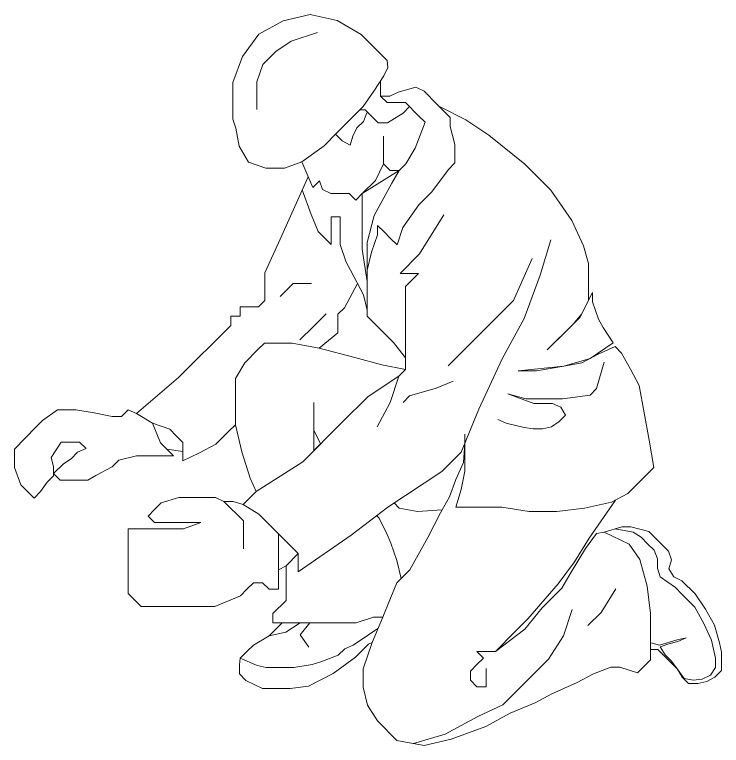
# Model space of a CAD drawing. Header units: millimetres. Extents: x -4334 to 3170, y -6252 to 3630.
# Drawn here: x -2111 to -1110, y -3828 to -2794 of the extents above; entities that cross this region are included whole.
import ezdxf

# ---------------------------------------------------------------- set-up
doc = ezdxf.new("R2010")
doc.units = ezdxf.units.MM
doc.linetypes.add('K5LT_THIN', pattern=[0])
doc.layers.get('0').update_dxf_attribs({"color": 250})

# ---------------------------------------------------------------- blocks, each defined once
blk = doc.blocks.new('U12')
at = {"color": 7, "linetype": 'K5LT_THIN', "lineweight": 18}
for p, q in [((5543.4, 1604.5), (5509.1, 1585.6)), ((5581.7, 1613.2), (5543.4, 1604.5)), ((5620, 1604.8), (5581.7, 1613.2)), ((5653.9, 1585.1), (5620, 1604.8)), ((5509.1, 1585.6), (5486, 1553.9)), ((5592.1, 1587.6), (5554.7, 1575.8)), ((5690.8, 1548.1), (5653.9, 1585.1)), ((5554.7, 1575.8), (5533.1, 1561.1)), ((5486, 1553.9), (5472.1, 1517.3)), ((5533.1, 1561.1), (5514.6, 1542.6)), ((5514.6, 1542.6), (5506.1, 1517.9)), ((5691.7, 1538.2), (5690.8, 1548.1)), ((5686.2, 1526.4), (5691.7, 1538.2)), ((5671.7, 1504.7), (5686.2, 1526.4)), ((5472.1, 1517.3), (5472.1, 1491.1)), ((5506.1, 1517.9), (5506.1, 1504.8)), ((5681.4, 1497.8), (5681.4, 1519.3)), ((5706.3, 1503.5), (5731.4, 1510.6)), ((5731.4, 1510.6), (5743, 1504.6)), ((5506.1, 1504.8), (5506.1, 1478.7)), ((5656.9, 1483.1), (5671.7, 1504.7)), ((5694.5, 1497.8), (5706.3, 1503.5)), ((5743, 1504.6), (5761.5, 1486.1)), ((5472.1, 1491.1), (5472.1, 1465)), ((5690.7, 1488.6), (5681.4, 1497.8)), ((5681.4, 1497.8), (5694.5, 1497.8)), ((5620, 1446.1), (5656.9, 1483.1)), ((5703.7, 1488.6), (5690.7, 1488.6)), ((5716.8, 1488.6), (5703.7, 1488.6)), ((5722.5, 1482.9), (5713.3, 1473.6)), ((5735.3, 1470.1), (5716.8, 1488.6)), ((5761.5, 1486.1), (5780, 1467.7)), ((5801.9, 1464.1), (5764.8, 1482.9)), ((5659.5, 1478.3), (5652.2, 1478.3)), ((5657.1, 1462.1), (5662.1, 1474.2)), ((5668.8, 1469.1), (5659.5, 1478.3)), ((5678, 1459.8), (5668.8, 1469.1)), ((5713.3, 1473.6), (5691.1, 1459.8)), ((5744.5, 1460.9), (5735.3, 1470.1)), ((5472.1, 1465), (5476.3, 1452.6)), ((5647.9, 1452.8), (5657.1, 1462.1)), ((5691.1, 1459.8), (5678, 1459.8)), ((5735, 1436.5), (5744.5, 1460.9)), ((5780, 1467.7), (5780, 1454.6)), ((5834.6, 1442.5), (5801.9, 1464.1)), ((5476.3, 1452.6), (5481.1, 1426.9)), ((5642.2, 1441), (5647.9, 1452.8)), ((5780, 1454.6), (5786.6, 1429.3)), ((5601.5, 1427.6), (5620, 1446.1)), ((5617.7, 1443.8), (5626.9, 1434.6)), ((5638.5, 1428.5), (5642.2, 1441)), ((5685.5, 1427.9), (5685.5, 1441)), ((5685.5, 1441), (5685.5, 1401.8)), ((5885.6, 1401.6), (5834.6, 1442.5)), ((5569.8, 1404.6), (5601.5, 1427.6)), ((5626.9, 1434.6), (5638.5, 1428.5)), ((5685.5, 1401.8), (5685.5, 1427.9)), ((5730.4, 1424.3), (5735, 1436.5)), ((5786.6, 1429.3), (5786.6, 1403.2)), ((5481.1, 1426.9), (5494.5, 1404.5)), ((5717.1, 1401.8), (5730.4, 1424.3)), ((5494.5, 1404.5), (5519.1, 1395.7)), ((5545.2, 1395.7), (5569.8, 1404.6)), ((5569.8, 1404.6), (5585.4, 1368.7)), ((5674, 1378.3), (5685.5, 1401.8)), ((5685.5, 1401.8), (5694.8, 1392.6)), ((5707.8, 1392.6), (5717.1, 1401.8)), ((5786.6, 1403.2), (5777.4, 1393.9)), ((5922.5, 1364.7), (5885.6, 1401.6)), ((5519.1, 1395.7), (5545.2, 1395.7)), ((5707.8, 1392.6), (5655.5, 1359.9)), ((5694.8, 1392.6), (5707.8, 1392.6)), ((5697.1, 1374.8), (5707.8, 1392.6)), ((5777.4, 1393.9), (5754, 1362.5)), ((5578.9, 1383.7), (5539.4, 1295.5)), ((5585.4, 1368.7), (5594.7, 1377.9)), ((5594.7, 1377.9), (5599.2, 1365.6)), ((5655.5, 1359.9), (5674, 1378.3)), ((5599.2, 1365.6), (5610.9, 1359.9)), ((5672.2, 1328.8), (5697.1, 1374.8)), ((5570.5, 1365), (5583.1, 1330.4)), ((5610.9, 1359.9), (5624, 1359.9)), ((5624, 1359.9), (5637.1, 1359.9)), ((5637.1, 1359.9), (5646.3, 1350.6)), ((5646.3, 1350.6), (5655.5, 1359.9)), ((5655.5, 1359.9), (5655.5, 1333.7)), ((5754, 1362.5), (5735.5, 1344)), ((5952.2, 1321.7), (5922.5, 1364.7)), ((5735.5, 1344), (5713, 1311.9)), ((5583.1, 1330.4), (5592.8, 1306.1)), ((5611.2, 1313.8), (5611.2, 1326.8)), ((5611.2, 1326.8), (5624.3, 1326.8)), ((5624.3, 1326.8), (5624.3, 1313.8)), ((5655.5, 1333.7), (5655.5, 1307.6)), ((5662.5, 1290.8), (5672.2, 1328.8)), ((5771.1, 1330), (5736.7, 1274.5)), ((5611.2, 1287.6), (5611.2, 1313.8)), ((5624.3, 1313.8), (5624.3, 1287.6)), ((5686.4, 1305.6), (5677.2, 1314.8)), ((5677.2, 1314.8), (5677.2, 1301.7)), ((5968.8, 1286.1), (5952.2, 1321.7)), ((5592.8, 1306.1), (5611.2, 1287.6)), ((5655.5, 1307.6), (5655.5, 1281.4)), ((5695.6, 1296.3), (5686.4, 1305.6)), ((5713, 1311.9), (5704.9, 1287.1)), ((5539.4, 1295.5), (5517.7, 1247.9)), ((5677.2, 1301.7), (5668.6, 1277)), ((5704.9, 1287.1), (5695.6, 1296.3)), ((5907.4, 1244.4), (5922.5, 1294.4)), ((5624.3, 1287.6), (5632.6, 1262.9)), ((5662.5, 1251.6), (5662.5, 1290.8)), ((5975.9, 1261), (5968.8, 1286.1)), ((5655.5, 1281.4), (5662.5, 1235.6)), ((5668.6, 1277), (5662.5, 1251.6)), ((5736.7, 1274.5), (5709, 1246.8)), ((5632.6, 1262.9), (5639, 1251.4)), ((5896.1, 1268), (5869.4, 1208.4)), ((5639, 1251.4), (5657.2, 1216.7)), ((5662.5, 1251.6), (5662.5, 1186.3)), ((5662.5, 1186.3), (5662.5, 1251.6)), ((5975.9, 1234.8), (5975.9, 1261)), ((5517.7, 1247.9), (5517.7, 1234.8)), ((5709, 1246.8), (5735.1, 1246.8)), ((5735.1, 1246.8), (5716.6, 1228.3)), ((5884.7, 1183.1), (5907.4, 1244.4)), ((5517.7, 1234.8), (5517.7, 1208.7)), ((5539, 1214.4), (5557.5, 1232.8)), ((5557.5, 1232.8), (5583.7, 1232.8)), ((5648.7, 1232.8), (5630.2, 1198.3)), ((5975.9, 1208.7), (5975.9, 1234.8)), ((5716.6, 1228.3), (5716.6, 1202.2)), ((5657.2, 1216.7), (5662.5, 1194.9)), ((5981.5, 1219.7), (5963.7, 1184.7)), ((5981.5, 1206.6), (5981.5, 1219.7)), ((5517.7, 1208.7), (5508.5, 1199.5)), ((5716.6, 1202.2), (5716.6, 1176)), ((5869.4, 1208.4), (5841.7, 1180.7)), ((5966.1, 1189.4), (5975.9, 1208.7)), ((5990.2, 1182), (5981.5, 1206.6)), ((5495.4, 1199.5), (5482.4, 1199.5)), ((5482.4, 1199.5), (5482.4, 1186.4)), ((5508.5, 1199.5), (5495.4, 1199.5)), ((5604.2, 1189.7), (5585.7, 1171.2)), ((5630.2, 1198.3), (5620.9, 1189)), ((5954.4, 1175.5), (5966.1, 1189.4)), ((5482.4, 1186.4), (5469.3, 1186.4)), ((5469.3, 1186.4), (5469.3, 1173.3)), ((5620.9, 1189), (5620.9, 1162.9)), ((5662.5, 1186.3), (5699.5, 1149.3)), ((5841.7, 1180.7), (5813.9, 1153)), ((5853.4, 1125.8), (5884.7, 1183.1)), ((5963.7, 1184.7), (5945.2, 1166.3)), ((5996.5, 1170.5), (5990.2, 1182)), ((5469.3, 1173.3), (5450.8, 1154.9)), ((5585.7, 1171.2), (5567.2, 1152.8)), ((5716.6, 1176), (5716.6, 1136.8)), ((5917.5, 1138.5), (5954.4, 1175.5)), ((6010.6, 1148.5), (5996.5, 1170.5)), ((5620.9, 1162.9), (5594.6, 1141.3)), ((5945.2, 1166.3), (5917.5, 1138.5)), ((5450.8, 1154.9), (5413.8, 1117.9)), ((5507.6, 1139), (5516.8, 1148.2)), ((5516.8, 1148.2), (5556, 1148.2)), ((5556, 1148.2), (5594.6, 1141.3)), ((5699.5, 1149.3), (5716.6, 1127.5)), ((5813.9, 1153), (5777, 1116)), ((5978.2, 1126.4), (6010.6, 1148.5)), ((5489.1, 1120.5), (5507.6, 1139)), ((5594.6, 1141.3), (5645.1, 1127.7)), ((6013.5, 1143.3), (5989.7, 1132.5)), ((6022.8, 1134.1), (6013.5, 1143.3)), ((5645.1, 1127.7), (5683, 1117.7)), ((5716.6, 1136.8), (5716.6, 1110.7)), ((5989.7, 1132.5), (5966.6, 1120.2)), ((6035.4, 1111.2), (6022.8, 1134.1)), ((5413.8, 1117.9), (5395.4, 1099.4)), ((5475.7, 1098.1), (5489.1, 1120.5)), ((5683, 1117.7), (5716.6, 1110.7)), ((5820.4, 1054.6), (5853.4, 1125.8)), ((5940.9, 1115.7), (5978.2, 1126.4)), ((5966.6, 1120.2), (5940.9, 1115.7)), ((5998, 1121.5), (5987.2, 1083.8)), ((5716.6, 1110.7), (5707.4, 1101.4)), ((5876.1, 1109), (5940.9, 1115.7)), ((5902.3, 1109), (5876.1, 1109)), ((5940.9, 1115.7), (5902.3, 1109)), ((6047.5, 1088.1), (6035.4, 1111.2)), ((5395.4, 1099.4), (5335.7, 1048.5)), ((5475.7, 1071.9), (5475.7, 1098.1)), ((5707.4, 1101.4), (5663.6, 1072.8)), ((5707.4, 1101.4), (5695.1, 1064.2)), ((5784.2, 1094.3), (5760, 1084.5)), ((6054.6, 1049.5), (6047.5, 1088.1)), ((5760, 1084.5), (5722.4, 1073.5)), ((5886.9, 1069.4), (5861.8, 1076.6)), ((5861.8, 1076.6), (5898.5, 1063)), ((5987.2, 1083.8), (5978, 1074.6)), ((5475.7, 1058.9), (5475.7, 1071.9)), ((5663.6, 1072.8), (5626.7, 1035.8)), ((5722.4, 1073.5), (5713.2, 1064.2)), ((5913, 1069.4), (5886.9, 1069.4)), ((5939.1, 1069.4), (5913, 1069.4)), ((5978, 1074.6), (5939.1, 1069.4)), ((5475.7, 1032.7), (5475.7, 1058.9)), ((5587.1, 1064.2), (5587.1, 1038.1)), ((5695.1, 1064.2), (5676.4, 1029.8)), ((5898.5, 1063), (5924.7, 1063)), ((5924.7, 1063), (5936.5, 1057.6)), ((5936.5, 1057.6), (5943.4, 1046.5)), ((5223.8, 1053.6), (5202.4, 1038.6)), ((5249.9, 1053.6), (5223.8, 1053.6)), ((5275.8, 1049.6), (5249.9, 1053.6)), ((5301.4, 1044.4), (5275.8, 1049.6)), ((5323.7, 1053.6), (5314.4, 1044.4)), ((5335.7, 1048.5), (5323.7, 1053.6)), ((5335.7, 1048.5), (5358.2, 1035.1)), ((5587.1, 1038.1), (5587.1, 1051.1)), ((5795.7, 994.1), (5820.4, 1054.6)), ((5943.4, 1046.5), (5934.2, 1037.3)), ((6061.7, 1011), (6054.6, 1049.5)), ((5202.4, 1038.6), (5193.2, 1029.3)), ((5314.4, 1044.4), (5301.4, 1044.4)), ((5358.2, 1035.1), (5382.8, 1026.3)), ((5369.6, 1007.3), (5358.2, 1035.1)), ((5626.7, 1035.8), (5571.2, 980.4)), ((5587.1, 1038.1), (5587.1, 1025)), ((5587.1, 1025), (5587.1, 1038.1)), ((5859.4, 1034.9), (5847.4, 1040.1)), ((5884.8, 1028.9), (5859.4, 1034.9)), ((5934.2, 1037.3), (5923.5, 1029.8)), ((5193.2, 1029.3), (5163.1, 998.1)), ((5382.8, 1026.3), (5392, 1017)), ((5466.5, 1023.5), (5475.7, 1032.7)), ((5475.7, 1032.7), (5484.9, 994.6)), ((5587.1, 1025), (5587.1, 1011.9)), ((5596.4, 1005.5), (5587.1, 1025)), ((5897.7, 1026.7), (5884.8, 1028.9)), ((5910.8, 1026.7), (5897.7, 1026.7)), ((5923.5, 1029.8), (5910.8, 1026.7)), ((5392, 1017), (5401.2, 1007.8)), ((5448, 1005), (5466.5, 1023.5)), ((5800.6, 1006.1), (5800.6, 1019.2)), ((5214.7, 986.2), (5229, 1008.1)), ((5229, 1008.1), (5255.1, 1008.1)), ((5255.1, 1008.1), (5264.4, 998.9)), ((5378.8, 998.1), (5369.6, 1007.3)), ((5401.2, 1007.8), (5401.2, 994.7)), ((5424.8, 992.9), (5448, 1005)), ((5587.1, 1011.9), (5587.1, 996.3)), ((5587.1, 996.3), (5596.4, 1005.5)), ((5798.6, 979.1), (5800.6, 1006.1)), ((5800.6, 1006.1), (5800.6, 966.9)), ((6068.4, 972.3), (6061.7, 1011)), ((5163.1, 998.1), (5163.1, 972)), ((5252.3, 993.8), (5243.1, 984.6)), ((5264.4, 998.9), (5252.3, 993.8)), ((5388.1, 988.9), (5378.8, 998.1)), ((5378.8, 998.1), (5401.2, 994.7)), ((5401.2, 994.7), (5401.2, 981.7)), ((5401.2, 981.7), (5424.8, 992.9)), ((5484.9, 994.6), (5496.6, 957.2)), ((5768, 966.4), (5795.7, 994.1)), ((5218.4, 973.7), (5214.7, 986.2)), ((5243.1, 984.6), (5232.2, 977.3)), ((5310.5, 982.4), (5335.8, 988.9)), ((5335.8, 988.9), (5348.8, 988.9)), ((5348.8, 988.9), (5375, 988.9)), ((5375, 988.9), (5388.1, 988.9)), ((5232.2, 977.3), (5218.4, 963.5)), ((5218.4, 960.6), (5218.4, 973.7)), ((5278.1, 961), (5301.2, 973.1)), ((5301.2, 973.1), (5310.5, 982.4)), ((5571.2, 980.4), (5505.2, 938.1)), ((5787.9, 955.3), (5798.6, 979.1)), ((6059.2, 963.1), (6068.4, 972.3)), ((5163.1, 972), (5172.1, 947.5)), ((5218.4, 963.5), (5227.6, 954.3)), ((5691.5, 916.3), (5768, 966.4)), ((5800.6, 966.9), (5795.6, 941.3)), ((6031.4, 935.4), (6059.2, 963.1)), ((5209.2, 951.4), (5218.4, 960.6)), ((5227.6, 954.3), (5240.7, 954.3)), ((5240.7, 954.3), (5266.8, 954.3)), ((5266.8, 954.3), (5278.1, 961)), ((5496.6, 957.2), (5505.2, 938.1)), ((5779.1, 930.7), (5787.9, 955.3)), ((5172.1, 947.5), (5181.3, 938.2)), ((5199.8, 938.2), (5209.2, 951.4)), ((5795.6, 941.3), (5788, 916.3)), ((5181.3, 938.2), (5190.6, 929)), ((5190.6, 929), (5199.8, 938.2)), ((5505.2, 938.1), (5495.9, 928.9)), ((6008.4, 923.1), (6031.4, 935.4)), ((5361.4, 912.8), (5370.6, 922)), ((5370.6, 922), (5395.6, 929.8)), ((5395.6, 929.8), (5421.7, 929.8)), ((5421.7, 929.8), (5447.8, 929.8)), ((5447.8, 929.8), (5459.6, 924.2)), ((5459.6, 924.2), (5472.7, 924.2)), ((5459.6, 924.2), (5487.4, 896.5)), ((5472.7, 924.2), (5486.7, 919.7)), ((5495.9, 928.9), (5486.7, 919.7)), ((5700.4, 922.2), (5707.8, 914.7)), ((5766.3, 907.9), (5779.1, 930.7)), ((5970.1, 914.7), (6008.4, 923.1)), ((6013.9, 926), (5976.6, 872.4)), ((5352.1, 903.5), (5361.4, 912.8)), ((5486.7, 919.7), (5509, 906)), ((5639.7, 876.5), (5691.5, 916.3)), ((5707.8, 914.7), (5733.5, 909.8)), ((5733.5, 909.8), (5768.8, 912.4)), ((5788, 916.3), (5814.1, 916.3)), ((5814.1, 916.3), (5853.3, 916.3)), ((5853.3, 916.3), (5892, 909.8)), ((5931.2, 909.8), (5970.1, 914.7)), ((5361.4, 894.3), (5352.1, 903.5)), ((5509, 906), (5536.7, 878.3)), ((5679.2, 900.7), (5675.7, 904.2)), ((5690.7, 877.3), (5679.2, 900.7)), ((5748.3, 873), (5766.3, 907.9)), ((5892, 909.8), (5931.2, 909.8)), ((5387.5, 894.3), (5361.4, 894.3)), ((5400.6, 894.3), (5387.5, 894.3)), ((5426.7, 894.3), (5400.6, 894.3)), ((5402.2, 885.3), (5426.7, 894.3)), ((5487.4, 896.5), (5487.4, 857.3)), ((5323.8, 872.3), (5323.8, 885.3)), ((5323.8, 885.3), (5336.8, 885.3)), ((5336.8, 885.3), (5349.9, 885.3)), ((5349.9, 885.3), (5363, 885.3)), ((5363, 885.3), (5389.1, 885.3)), ((5389.1, 885.3), (5402.2, 885.3)), ((5987, 878.6), (5998, 880.5)), ((5998, 880.5), (6023, 888.2)), ((6033.4, 863.7), (5998, 880.5)), ((6013.6, 885.3), (6039.3, 880.6)), ((6023, 888.2), (6036, 888.2)), ((6036, 888.2), (6061.3, 881.5)), ((6039.3, 880.6), (6050.3, 873.5)), ((6061.3, 881.5), (6070.5, 872.2)), ((5323.8, 833), (5323.8, 872.3)), ((5536.7, 878.3), (5564.5, 850.6)), ((5536.7, 878.3), (5536.7, 839.1)), ((5564.5, 824.5), (5639.7, 876.5)), ((5695.8, 865.3), (5690.7, 877.3)), ((5722.8, 827.4), (5748.3, 873)), ((5976.6, 872.4), (5956.2, 838.9)), ((5971.8, 857.4), (5987, 878.6)), ((6050.3, 873.5), (6059.5, 864.3)), ((6070.5, 872.2), (6089, 853.7)), ((5704.3, 840.5), (5695.8, 865.3)), ((6048.3, 842.2), (6033.4, 863.7)), ((6059.5, 864.3), (6068.7, 855)), ((5564.5, 850.6), (5547.5, 833)), ((5564.5, 850.6), (5564.5, 824.5)), ((5951.1, 824.1), (5971.8, 857.4)), ((6068.7, 855), (6073.4, 842.8)), ((6089, 853.7), (6093.2, 841.3)), ((5536.7, 839.1), (5536.7, 813)), ((5710.6, 815.2), (5704.3, 840.5)), ((5956.2, 838.9), (5932.7, 807.5)), ((6059, 804.5), (6048.3, 842.2)), ((6073.4, 842.8), (6073.4, 829.8)), ((6093.2, 841.3), (6089.6, 828.8)), ((5323.8, 793.8), (5323.8, 833)), ((5547.5, 833), (5536.7, 827.4)), ((5547.5, 833), (5547.5, 810.3)), ((5704.3, 808.9), (5722.8, 827.4)), ((6073.4, 829.8), (6077.5, 817.4)), ((6089.6, 828.8), (6096.6, 817.7)), ((5937.9, 801.5), (5951.1, 824.1)), ((6077.5, 817.4), (6098.9, 802.3)), ((6096.6, 817.7), (6108.2, 811.8)), ((5501.4, 809.1), (5492.1, 799.9)), ((5514.4, 809.1), (5501.4, 809.1)), ((5523.7, 799.9), (5514.4, 809.1)), ((5536.7, 813), (5536.7, 799.9)), ((5547.5, 810.3), (5547.5, 784.1)), ((5694.6, 784.7), (5704.3, 808.9)), ((5932.7, 807.5), (5890.1, 758)), ((6108.2, 811.8), (6126.7, 793.3)), ((5492.1, 799.9), (5482.9, 790.7)), ((5536.7, 799.9), (5523.7, 799.9)), ((5910.2, 773.8), (5937.9, 801.5)), ((6014.6, 800.3), (5993.6, 767.2)), ((6063.8, 765.6), (6059, 804.5)), ((6098.9, 802.3), (6108.1, 793)), ((5342.2, 775.4), (5323.8, 793.8)), ((5482.9, 790.7), (5446.8, 775.4)), ((6108.1, 793), (6126.6, 774.5)), ((6126.7, 793.3), (6141.4, 771.7)), ((5547.5, 784.1), (5529, 765.7)), ((5684.5, 760.6), (5694.6, 784.7)), ((5355.3, 775.4), (5342.2, 775.4)), ((5407.6, 775.4), (5355.3, 775.4)), ((5446.8, 775.4), (5407.6, 775.4)), ((5529, 765.7), (5529, 752.6)), ((5885.6, 743.2), (5910.2, 773.8)), ((5952.5, 771.3), (5940.4, 734)), ((5993.6, 767.2), (5975.1, 748.7)), ((6063.8, 739.4), (6063.8, 765.6)), ((6126.6, 774.5), (6139, 751.6)), ((6141.4, 771.7), (6154.3, 749)), ((5646.6, 752.6), (5671.5, 760.6)), ((5684.5, 760.6), (5669.3, 724.4)), ((5671.5, 760.6), (5684.5, 760.6)), ((5890.1, 758), (5871.6, 739.5)), ((5529, 752.6), (5555.1, 752.6)), ((5542.2, 752.6), (5532.9, 743.3)), ((5547.1, 739.4), (5567.7, 752.6)), ((5555.1, 752.6), (5581.2, 752.6)), ((5581.2, 752.6), (5567.7, 735.3)), ((5581.2, 752.6), (5620.4, 752.6)), ((5620.4, 752.6), (5646.6, 752.6)), ((6139, 751.6), (6150.2, 727.9)), ((6154.3, 749), (6161.5, 723.9)), ((5532.9, 743.3), (5523.7, 734.1)), ((5523.7, 734.1), (5547.1, 739.4)), ((5567.7, 735.3), (5579.6, 718)), ((5642.7, 720.7), (5664.5, 735.3)), ((5664.5, 735.3), (5677.6, 744.2)), ((5843.9, 711.8), (5885.6, 743.2)), ((5871.6, 739.5), (5843.9, 711.8)), ((6063.8, 713.3), (6063.8, 739.4)), ((5523.7, 734.1), (5501.2, 720.8)), ((5669.3, 724.4), (5656.9, 687.2)), ((5669.3, 724.4), (5664.5, 722.2)), ((5940.4, 734), (5919.1, 701.1)), ((6101.6, 728.1), (6076.5, 720.6)), ((6089.7, 722.7), (6102.4, 725.8)), ((6114.2, 731.3), (6101.6, 728.1)), ((6102.4, 725.8), (6114.2, 731.3)), ((6150.2, 727.9), (6155.6, 702.4)), ((5501.2, 720.8), (5491.9, 711.6)), ((5621.4, 706.6), (5630.6, 715.8)), ((5630.6, 715.8), (5642.7, 720.7)), ((5664.5, 722.2), (5655.2, 713)), ((6074.1, 714.6), (6063.8, 714.6)), ((6076.5, 720.6), (6063.9, 723.9)), ((6092.6, 696.1), (6074.1, 714.6)), ((6077.4, 718.4), (6089.7, 722.7)), ((6084.2, 707.2), (6077.4, 718.4)), ((6161.5, 723.9), (6164, 711)), ((5491.9, 711.6), (5482.7, 702.4)), ((5596.9, 697.3), (5621.4, 706.6)), ((5646, 703.7), (5614.4, 680.5)), ((5655.2, 713), (5646, 703.7)), ((5830.8, 711.8), (5817.7, 711.8)), ((5817.7, 711.8), (5827, 702.6)), ((5843.9, 711.8), (5830.8, 711.8)), ((6063.8, 700.2), (6063.8, 713.3)), ((6093.4, 698), (6084.2, 707.2)), ((6164, 711), (6164, 684.9)), ((5481.6, 693.1), (5482.7, 702.4)), ((5481.6, 680.1), (5481.6, 693.1)), ((5482.7, 702.4), (5506.7, 692.1)), ((5558.7, 689.3), (5584.5, 693.5)), ((5584.5, 693.5), (5596.9, 697.3)), ((5817.7, 693.3), (5808.5, 684.1)), ((5827, 702.6), (5817.7, 693.3)), ((5919.1, 701.1), (5900.6, 682.6)), ((6054.5, 691), (6063.8, 700.2)), ((6101.9, 686.9), (6092.6, 696.1)), ((6101.2, 687.5), (6093.4, 698)), ((6155.6, 702.4), (6155.6, 689.3)), ((5506.7, 692.1), (5519.5, 689.3)), ((5519.5, 689.3), (5532.5, 689.3)), ((5532.5, 689.3), (5558.7, 689.3)), ((5656.9, 687.2), (5656.9, 661.1)), ((5808.5, 684.1), (5808.5, 671)), ((5830.8, 674.9), (5830.8, 687.9)), ((5900.6, 682.6), (5872.9, 654.9)), ((5982.9, 680.2), (6007.3, 689.6)), ((6007.3, 689.6), (6020.4, 689.6)), ((6020.4, 689.6), (6045.3, 681.7)), ((6045.3, 681.7), (6054.5, 691)), ((6111.1, 673.5), (6101.2, 687.5)), ((6108.4, 675.5), (6101.9, 686.9)), ((6155.6, 689.3), (6148.8, 678.1)), ((6164, 684.9), (6154.8, 675.7)), ((5490.8, 670.8), (5481.6, 680.1)), ((5614.4, 680.5), (5579.4, 662.9)), ((5830.8, 661.8), (5830.8, 674.9)), ((5959.8, 668), (5982.9, 680.2)), ((6117.6, 666.3), (6108.4, 675.5)), ((6123.9, 671.2), (6111.1, 673.5)), ((6136.9, 672.8), (6123.9, 671.2)), ((6148.8, 678.1), (6136.9, 672.8)), ((6154.8, 675.7), (6143.4, 669.2)), ((5514.3, 659.3), (5490.8, 670.8)), ((5579.4, 662.9), (5553.5, 659.3)), ((5808.5, 671), (5817.7, 661.8)), ((5923.9, 652.1), (5959.8, 668)), ((6130.7, 666.3), (6117.6, 666.3)), ((6143.4, 669.2), (6130.7, 666.3)), ((5553.5, 659.3), (5514.3, 659.3)), ((5656.9, 661.1), (5663, 635.7)), ((5817.7, 661.8), (5830.8, 661.8)), ((5872.9, 654.9), (5854.4, 636.4)), ((5901.1, 639.4), (5923.9, 652.1)), ((5663, 635.7), (5676.8, 613.5)), ((5854.4, 636.4), (5819, 619.6)), ((5864.9, 624.5), (5901.1, 639.4)), ((5830.5, 605.7), (5864.9, 624.5)), ((5676.8, 613.5), (5704.5, 585.8)), ((5819, 619.6), (5773, 594.8)), ((5781.3, 587.8), (5830.5, 605.7)), ((5773, 594.8), (5728, 581.6)), ((5704.5, 585.8), (5743.2, 579)), ((5743.2, 579), (5781.3, 587.8))]:
    blk.add_line(p, q, dxfattribs=at)

msp = doc.modelspace()

# ---------------------------------------------------------------- block references
at = {"color": 7}
msp.add_blockref('U12', (-7273.8, -4407.4), dxfattribs=at)

doc.saveas('drawing.dxf')
